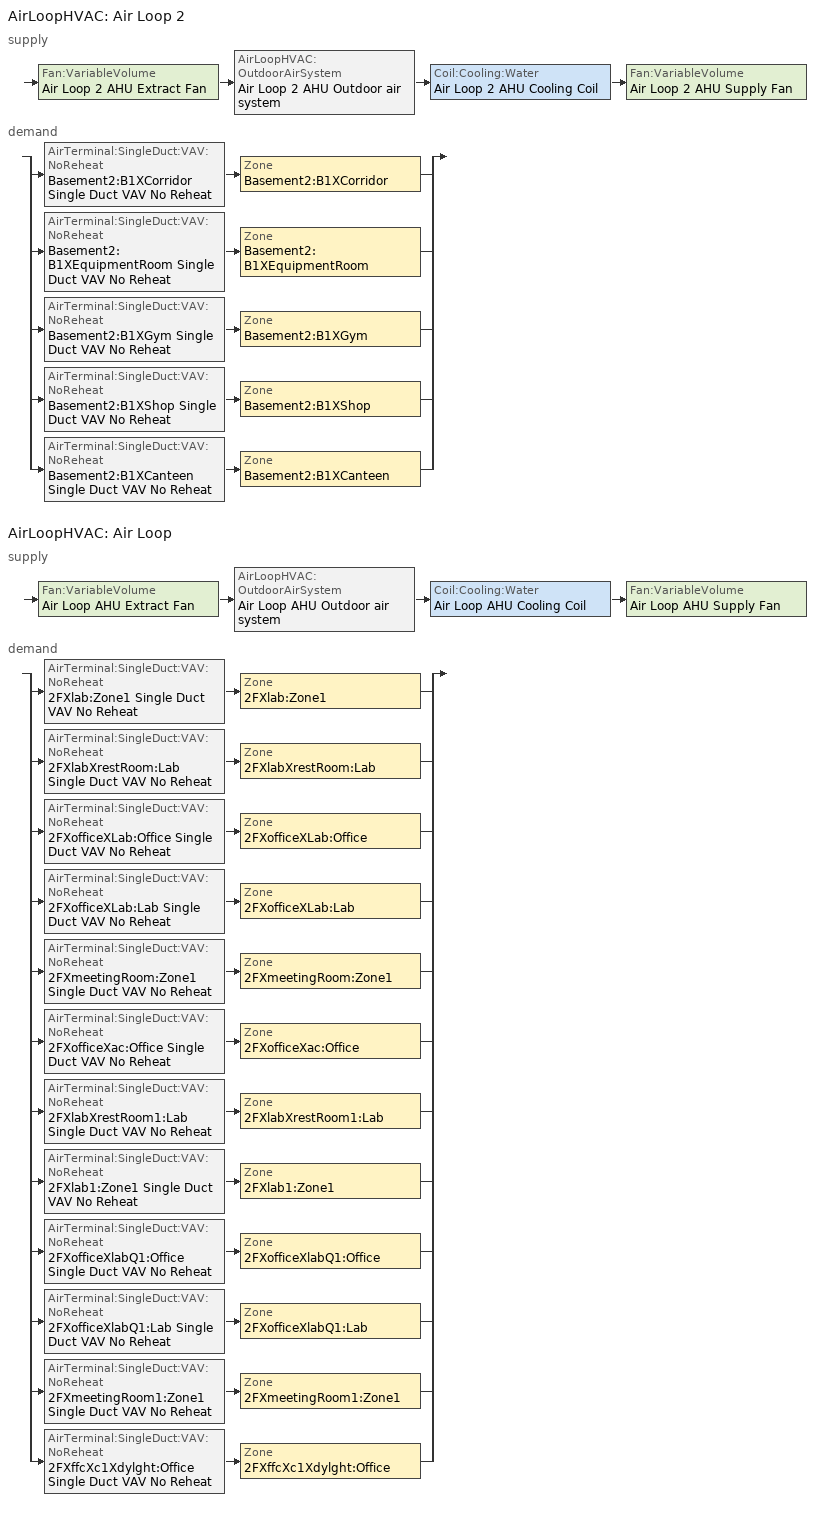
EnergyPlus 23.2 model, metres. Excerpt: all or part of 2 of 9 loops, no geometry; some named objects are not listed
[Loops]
AirLoopHVAC 'Air Loop 2'
 supply: Fan:VariableVolume 'Air Loop 2 AHU Extract Fan' > AirLoopHVAC:OutdoorAirSystem 'Air Loop 2 AHU Outdoor air system' > Coil:Cooling:Water 'Air Loop 2 AHU Cooling Coil' > Fan:VariableVolume 'Air Loop 2 AHU Supply Fan'
 demand: split
  | AirTerminal:SingleDuct:VAV:NoReheat 'Basement2:B1XCorridor Single Duct VAV No Reheat' > Zone 'Basement2:B1XCorridor'
  | AirTerminal:SingleDuct:VAV:NoReheat 'Basement2:B1XEquipmentRoom Single Duct VAV No Reheat' > Zone 'Basement2:B1XEquipmentRoom'
  | AirTerminal:SingleDuct:VAV:NoReheat 'Basement2:B1XGym Single Duct VAV No Reheat' > Zone 'Basement2:B1XGym'
  | AirTerminal:SingleDuct:VAV:NoReheat 'Basement2:B1XShop Single Duct VAV No Reheat' > Zone 'Basement2:B1XShop'
  | AirTerminal:SingleDuct:VAV:NoReheat 'Basement2:B1XCanteen Single Duct VAV No Reheat' > Zone 'Basement2:B1XCanteen'
AirLoopHVAC 'Air Loop'
 supply: Fan:VariableVolume 'Air Loop AHU Extract Fan' > AirLoopHVAC:OutdoorAirSystem 'Air Loop AHU Outdoor air system' > Coil:Cooling:Water 'Air Loop AHU Cooling Coil' > Fan:VariableVolume 'Air Loop AHU Supply Fan'
 demand: split
  | AirTerminal:SingleDuct:VAV:NoReheat '2FXlab:Zone1 Single Duct VAV No Reheat' > Zone '2FXlab:Zone1'
  | AirTerminal:SingleDuct:VAV:NoReheat '2FXlabXrestRoom:Lab Single Duct VAV No Reheat' > Zone '2FXlabXrestRoom:Lab'
  | AirTerminal:SingleDuct:VAV:NoReheat '2FXofficeXLab:Office Single Duct VAV No Reheat' > Zone '2FXofficeXLab:Office'
  | AirTerminal:SingleDuct:VAV:NoReheat '2FXofficeXLab:Lab Single Duct VAV No Reheat' > Zone '2FXofficeXLab:Lab'
  | AirTerminal:SingleDuct:VAV:NoReheat '2FXmeetingRoom:Zone1 Single Duct VAV No Reheat' > Zone '2FXmeetingRoom:Zone1'
  | AirTerminal:SingleDuct:VAV:NoReheat '2FXofficeXac:Office Single Duct VAV No Reheat' > Zone '2FXofficeXac:Office'
  | AirTerminal:SingleDuct:VAV:NoReheat '2FXlabXrestRoom1:Lab Single Duct VAV No Reheat' > Zone '2FXlabXrestRoom1:Lab'
  | AirTerminal:SingleDuct:VAV:NoReheat '2FXlab1:Zone1 Single Duct VAV No Reheat' > Zone '2FXlab1:Zone1'
  | AirTerminal:SingleDuct:VAV:NoReheat '2FXofficeXlabQ1:Office Single Duct VAV No Reheat' > Zone '2FXofficeXlabQ1:Office'
  | AirTerminal:SingleDuct:VAV:NoReheat '2FXofficeXlabQ1:Lab Single Duct VAV No Reheat' > Zone '2FXofficeXlabQ1:Lab'
  | AirTerminal:SingleDuct:VAV:NoReheat '2FXmeetingRoom1:Zone1 Single Duct VAV No Reheat' > Zone '2FXmeetingRoom1:Zone1'
  | AirTerminal:SingleDuct:VAV:NoReheat '2FXffcXc1Xdylght:Office Single Duct VAV No Reheat' > Zone '2FXffcXc1Xdylght:Office'
[EnergyManagementSystem:Sensor]
Name | Output:Variable or Output:Meter Index Key | Output:Variable or Output:Meter
Zone_Mean_Air_Temperature_Basement2_B1XGym | Basement2:B1XGym | Zone Mean Air Temperature
Zone_Mean_Air_Temperature_Basement2_B1XShop | Basement2:B1XShop | Zone Mean Air Temperature
Zone_Mean_Air_Temperature_Basement2_B1XCanteen | Basement2:B1XCanteen | Zone Mean Air Temperature
Zone_Mean_Air_Temperature_z2FXlab_Zone1 | 2FXlab:Zone1 | Zone Mean Air Temperature
Zone_Mean_Air_Temperature_z2FXlabXrestRoom_Lab | 2FXlabXrestRoom:Lab | Zone Mean Air Temperature
Zone_Mean_Air_Temperature_z2FXofficeXLab_Office | 2FXofficeXLab:Office | Zone Mean Air Temperature
Zone_Mean_Air_Temperature_z2FXofficeXLab_Lab | 2FXofficeXLab:Lab | Zone Mean Air Temperature
Zone_Mean_Air_Temperature_z2FXmeetingRoom_Zone1 | 2FXmeetingRoom:Zone1 | Zone Mean Air Temperature
Zone_Mean_Air_Temperature_z2FXofficeXac_Office | 2FXofficeXac:Office | Zone Mean Air Temperature
Zone_Mean_Air_Temperature_z2FXlabXrestRoom1_Lab | 2FXlabXrestRoom1:Lab | Zone Mean Air Temperature
Zone_Mean_Air_Temperature_z2FXlab1_Zone1 | 2FXlab1:Zone1 | Zone Mean Air Temperature
Zone_Mean_Air_Temperature_z2FXofficeXlabQ1_Office | 2FXofficeXlabQ1:Office | Zone Mean Air Temperature
Zone_Mean_Air_Temperature_z2FXofficeXlabQ1_Lab | 2FXofficeXlabQ1:Lab | Zone Mean Air Temperature
Zone_Mean_Air_Temperature_z2FXmeetingRoom1_Zone1 | 2FXmeetingRoom1:Zone1 | Zone Mean Air Temperature
Zone_Mean_Air_Temperature_z2FXffcXc1Xdylght_Office | 2FXffcXc1Xdylght:Office | Zone Mean Air Temperature
Zone_Air_Relative_Humidity_Basement2_B1XGym | Basement2:B1XGym | Zone Air Relative Humidity
Zone_Air_Relative_Humidity_Basement2_B1XShop | Basement2:B1XShop | Zone Air Relative Humidity
Zone_Air_Relative_Humidity_Basement2_B1XCanteen | Basement2:B1XCanteen | Zone Air Relative Humidity
Zone_Air_Relative_Humidity_z2FXlab_Zone1 | 2FXlab:Zone1 | Zone Air Relative Humidity
Zone_Air_Relative_Humidity_z2FXlabXrestRoom_Lab | 2FXlabXrestRoom:Lab | Zone Air Relative Humidity
Zone_Air_Relative_Humidity_z2FXofficeXLab_Office | 2FXofficeXLab:Office | Zone Air Relative Humidity
Zone_Air_Relative_Humidity_z2FXofficeXLab_Lab | 2FXofficeXLab:Lab | Zone Air Relative Humidity
Zone_Air_Relative_Humidity_z2FXmeetingRoom_Zone1 | 2FXmeetingRoom:Zone1 | Zone Air Relative Humidity
Zone_Air_Relative_Humidity_z2FXofficeXac_Office | 2FXofficeXac:Office | Zone Air Relative Humidity
Zone_Air_Relative_Humidity_z2FXlabXrestRoom1_Lab | 2FXlabXrestRoom1:Lab | Zone Air Relative Humidity
Zone_Air_Relative_Humidity_z2FXlab1_Zone1 | 2FXlab1:Zone1 | Zone Air Relative Humidity
Zone_Air_Relative_Humidity_z2FXofficeXlabQ1_Office | 2FXofficeXlabQ1:Office | Zone Air Relative Humidity
Zone_Air_Relative_Humidity_z2FXofficeXlabQ1_Lab | 2FXofficeXlabQ1:Lab | Zone Air Relative Humidity
Zone_Air_Relative_Humidity_z2FXmeetingRoom1_Zone1 | 2FXmeetingRoom1:Zone1 | Zone Air Relative Humidity
Zone_Air_Relative_Humidity_z2FXffcXc1Xdylght_Office | 2FXffcXc1Xdylght:Office | Zone Air Relative Humidity
Zone_Air_CO2_Concentration_Basement2_B1XGym | Basement2:B1XGym | Zone Air CO2 Concentration
Zone_Air_CO2_Concentration_Basement2_B1XShop | Basement2:B1XShop | Zone Air CO2 Concentration
Zone_Air_CO2_Concentration_Basement2_B1XCanteen | Basement2:B1XCanteen | Zone Air CO2 Concentration
Zone_Air_CO2_Concentration_z2FXlab_Zone1 | 2FXlab:Zone1 | Zone Air CO2 Concentration
Zone_Air_CO2_Concentration_z2FXlabXrestRoom_Lab | 2FXlabXrestRoom:Lab | Zone Air CO2 Concentration
Zone_Air_CO2_Concentration_z2FXofficeXLab_Office | 2FXofficeXLab:Office | Zone Air CO2 Concentration
Zone_Air_CO2_Concentration_z2FXofficeXLab_Lab | 2FXofficeXLab:Lab | Zone Air CO2 Concentration
Zone_Air_CO2_Concentration_z2FXmeetingRoom_Zone1 | 2FXmeetingRoom:Zone1 | Zone Air CO2 Concentration
Zone_Air_CO2_Concentration_z2FXofficeXac_Office | 2FXofficeXac:Office | Zone Air CO2 Concentration
Zone_Air_CO2_Concentration_z2FXlabXrestRoom1_Lab | 2FXlabXrestRoom1:Lab | Zone Air CO2 Concentration
Zone_Air_CO2_Concentration_z2FXlab1_Zone1 | 2FXlab1:Zone1 | Zone Air CO2 Concentration
Zone_Air_CO2_Concentration_z2FXofficeXlabQ1_Office | 2FXofficeXlabQ1:Office | Zone Air CO2 Concentration
Zone_Air_CO2_Concentration_z2FXofficeXlabQ1_Lab | 2FXofficeXlabQ1:Lab | Zone Air CO2 Concentration
Zone_Air_CO2_Concentration_z2FXmeetingRoom1_Zone1 | 2FXmeetingRoom1:Zone1 | Zone Air CO2 Concentration
Zone_Air_CO2_Concentration_z2FXffcXc1Xdylght_Office | 2FXffcXc1Xdylght:Office | Zone Air CO2 Concentration
Zone_People_Occupant_Count_Basement2_B1XGym | Basement2:B1XGym | Zone People Occupant Count
Zone_People_Occupant_Count_Basement2_B1XShop | Basement2:B1XShop | Zone People Occupant Count
Zone_People_Occupant_Count_Basement2_B1XCanteen | Basement2:B1XCanteen | Zone People Occupant Count
Zone_People_Occupant_Count_z2FXlab_Zone1 | 2FXlab:Zone1 | Zone People Occupant Count
Zone_People_Occupant_Count_z2FXlabXrestRoom_Lab | 2FXlabXrestRoom:Lab | Zone People Occupant Count
Zone_People_Occupant_Count_z2FXofficeXLab_Office | 2FXofficeXLab:Office | Zone People Occupant Count
Zone_People_Occupant_Count_z2FXofficeXLab_Lab | 2FXofficeXLab:Lab | Zone People Occupant Count
Zone_People_Occupant_Count_z2FXmeetingRoom_Zone1 | 2FXmeetingRoom:Zone1 | Zone People Occupant Count
Zone_People_Occupant_Count_z2FXofficeXac_Office | 2FXofficeXac:Office | Zone People Occupant Count
Zone_People_Occupant_Count_z2FXlabXrestRoom1_Lab | 2FXlabXrestRoom1:Lab | Zone People Occupant Count
Zone_People_Occupant_Count_z2FXlab1_Zone1 | 2FXlab1:Zone1 | Zone People Occupant Count
Zone_People_Occupant_Count_z2FXofficeXlabQ1_Office | 2FXofficeXlabQ1:Office | Zone People Occupant Count
Zone_People_Occupant_Count_z2FXofficeXlabQ1_Lab | 2FXofficeXlabQ1:Lab | Zone People Occupant Count
Zone_People_Occupant_Count_z2FXmeetingRoom1_Zone1 | 2FXmeetingRoom1:Zone1 | Zone People Occupant Count
Zone_People_Occupant_Count_z2FXffcXc1Xdylght_Office | 2FXffcXc1Xdylght:Office | Zone People Occupant Count
[Sizing:System] Type of Load to Size On=VentilationRequirement; Design Outdoor Air Flow Rate {m3/s}=autosize; Central Heating Maximum System Air Flow Ratio=autosize; Preheat Design Temperature {C}=5; Preheat Design Humidity Ratio {kgWater/kgDryAir}=0.008; Precool Design Temperature {C}=11; Precool Design Humidity Ratio {kgWater/kgDryAir}=0.008; Central Cooling Design Supply Air Temperature {C}=18; Central Heating Design Supply Air Temperature {C}=18; Type of Zone Sum to Use=Noncoincident; 100% Outdoor Air in Cooling=No; 100% Outdoor Air in Heating=No; Central Cooling Design Supply Air Humidity Ratio {kgWater/kgDryAir}=0.008; Central Heating Design Supply Air Humidity Ratio {kgWater/kgDryAir}=0.008; Cooling Supply Air Flow Rate Method=Designday; Heating Supply Air Flow Rate Method=Designday; System Outdoor Air Method=ZoneSum; Zone Maximum Outdoor Air Fraction=1; Cooling Design Capacity Method=CoolingDesignCapacity; Cooling Design Capacity {W}=autosize; Heating Design Capacity Method=HeatingDesignCapacity; Heating Design Capacity {W}=autosize; Central Cooling Capacity Control Method=VAV
Air Loop 2; Air Loop
[AirLoopHVAC] Design Supply Air Flow Rate {m3/s}=autosize
Air Loop 2; Air Loop
[Fan:VariableVolume] Availability Schedule=BPS LAB HVAC SCHEDULE; Fan Total Efficiency=0.99; Pressure Rise {Pa}=1500; Maximum Flow Rate {m3/s}=autosize; Fan Power Minimum Flow Rate Input Method=FixedFlowRate; Fan Power Minimum Flow Fraction=0.25; Fan Power Minimum Air Flow Rate {m3/s}=0; Motor Efficiency=0.9; Motor In Airstream Fraction=1; Fan Power Coefficient 1=0.0792803; Fan Power Coefficient 2=-0.12618; Fan Power Coefficient 3=1.81569; Fan Power Coefficient 4=-2.14488; Fan Power Coefficient 5=1.37799
Air Loop 2 AHU Extract Fan; Air Loop 2 AHU Supply Fan; Air Loop AHU Extract Fan; Air Loop AHU Supply Fan
[Controller:OutdoorAir] Minimum Outdoor Air Flow Rate {m3/s}=0; Maximum Outdoor Air Flow Rate {m3/s}=autosize; Economizer Control Type=NoEconomizer; Economizer Control Action Type=ModulateFlow; Lockout Type=NoLockout; Minimum Limit Type=FixedMinimum; Minimum Outdoor Air Schedule=BPS LAB SCHEDULE; High Humidity Control=No; High Humidity Outdoor Air Flow Ratio=1; Control High Indoor Humidity Based on Outdoor Humidity Ratio=Yes; Heat Recovery Bypass Control Type=BypassWhenWithinEconomizerLimits
Name | Mechanical Ventilation Controller
Air Loop 2 AHU Outdoor Air Controller | Air Loop 2 AHU Mechanical Ventilation Controller
Air Loop AHU Outdoor Air Controller | Air Loop AHU Mechanical Ventilation Controller
[HeatExchanger:AirToAir:SensibleAndLatent] Availability Schedule=BPS LAB HVAC SCHEDULE; Nominal Supply Air Flow Rate {m3/s}=autosize; Sensible Effectiveness at 100% Heating Air Flow=0.7; Latent Effectiveness at 100% Heating Air Flow=0.7; Sensible Effectiveness at 75% Heating Air Flow=0.75; Latent Effectiveness at 75% Heating Air Flow=0.7; Sensible Effectiveness at 100% Cooling Air Flow=0.7; Latent Effectiveness at 100% Cooling Air Flow=0.7; Sensible Effectiveness at 75% Cooling Air Flow=0.75; Latent Effectiveness at 75% Cooling Air Flow=0.7; Nominal Electric Power {W}=0; Supply Air Outlet Temperature Control=No; Heat Exchanger Type=Rotary; Frost Control Type=None; Threshold Temperature {C}=1.7; Initial Defrost Time Fraction=0.167; Rate of Defrost Time Fraction Increase {1/K}=0.024; Economizer Lockout=Yes
Air Loop 2 AHU Heat Recovery Device; Air Loop AHU Heat Recovery Device
[Controller:MechanicalVentilation] Availability Schedule=On 24/7; Demand Controlled Ventilation=Yes; System Outdoor Air Method=Standard62.1VentilationRateProcedure; Zone Maximum Outdoor Air Fraction=1
Name | Zone or ZoneList 1 | Design Specification Outdoor Air Object Name 1 | Design Specification Zone Air Distribution Object Name 1 | Zone or ZoneList 2 | Design Specification Outdoor Air Object Name 2 | Design Specification Zone Air Distribution Object Name 2 | Zone or ZoneList 3 | Design Specification Outdoor Air Object Name 3 | Design Specification Zone Air Distribution Object Name 3 | Zone or ZoneList 4 | Design Specification Outdoor Air Object Name 4 | Design Specification Zone Air Distribution Object Name 4 | Zone or ZoneList 5 | Design Specification Outdoor Air Object Name 5 | Design Specification Zone Air Distribution Object Name 5 | Zone or ZoneList 6 | Design Specification Outdoor Air Object Name 6 | Design Specification Zone Air Distribution Object Name 6 | Zone or ZoneList 7 | Design Specification Outdoor Air Object Name 7 | Design Specification Zone Air Distribution Object Name 7 | Zone or ZoneList 8 | Design Specification Outdoor Air Object Name 8 | Design Specification Zone Air Distribution Object Name 8 | Zone or ZoneList 9 | Design Specification Outdoor Air Object Name 9 | Design Specification Zone Air Distribution Object Name 9 | Zone or ZoneList 10 | Design Specification Outdoor Air Object Name 10 | Design Specification Zone Air Distribution Object Name 10 | Zone or ZoneList 11 | Design Specification Outdoor Air Object Name 11 | Design Specification Zone Air Distribution Object Name 11 | Zone or ZoneList 12 | Design Specification Outdoor Air Object Name 12 | Design Specification Zone Air Distribution Object Name 12
Air Loop 2 AHU Mechanical Ventilation Controller | Basement2:B1XCorridor | Basement2:B1XCorridor Design Specification Outdoor Air Object | Basement2:B1XCorridor Design Specification Zone Air Distribution Object | Basement2:B1XEquipmentRoom | Basement2:B1XEquipmentRoom Design Specification Outdoor Air Object | Basement2:B1XEquipmentRoom Design Specification Zone Air Distribution Object | Basement2:B1XGym | Basement2:B1XGym Design Specification Outdoor Air Object | Basement2:B1XGym Design Specification Zone Air Distribution Object | Basement2:B1XShop | Basement2:B1XShop Design Specification Outdoor Air Object | Basement2:B1XShop Design Specification Zone Air Distribution Object | Basement2:B1XCanteen | Basement2:B1XCanteen Design Specification Outdoor Air Object | Basement2:B1XCanteen Design Specification Zone Air Distribution Object
Air Loop AHU Mechanical Ventilation Controller | 2FXlab:Zone1 | 2FXlab:Zone1 Design Specification Outdoor Air Object | 2FXlab:Zone1 Design Specification Zone Air Distribution Object | 2FXlabXrestRoom:Lab | 2FXlabXrestRoom:Lab Design Specification Outdoor Air Object | 2FXlabXrestRoom:Lab Design Specification Zone Air Distribution Object | 2FXofficeXLab:Office | 2FXofficeXLab:Office Design Specification Outdoor Air Object | 2FXofficeXLab:Office Design Specification Zone Air Distribution Object | 2FXofficeXLab:Lab | 2FXofficeXLab:Lab Design Specification Outdoor Air Object | 2FXofficeXLab:Lab Design Specification Zone Air Distribution Object | 2FXmeetingRoom:Zone1 | 2FXmeetingRoom:Zone1 Design Specification Outdoor Air Object | 2FXmeetingRoom:Zone1 Design Specification Zone Air Distribution Object | 2FXofficeXac:Office | 2FXofficeXac:Office Design Specification Outdoor Air Object | 2FXofficeXac:Office Design Specification Zone Air Distribution Object | 2FXlabXrestRoom1:Lab | 2FXlabXrestRoom1:Lab Design Specification Outdoor Air Object | 2FXlabXrestRoom1:Lab Design Specification Zone Air Distribution Object | 2FXlab1:Zone1 | 2FXlab1:Zone1 Design Specification Outdoor Air Object | 2FXlab1:Zone1 Design Specification Zone Air Distribution Object | 2FXofficeXlabQ1:Office | 2FXofficeXlabQ1:Office Design Specification Outdoor Air Object | 2FXofficeXlabQ1:Office Design Specification Zone Air Distribution Object | 2FXofficeXlabQ1:Lab | 2FXofficeXlabQ1:Lab Design Specification Outdoor Air Object | 2FXofficeXlabQ1:Lab Design Specification Zone Air Distribution Object | 2FXmeetingRoom1:Zone1 | 2FXmeetingRoom1:Zone1 Design Specification Outdoor Air Object | 2FXmeetingRoom1:Zone1 Design Specification Zone Air Distribution Object | 2FXffcXc1Xdylght:Office | 2FXffcXc1Xdylght:Office Design Specification Outdoor Air Object | 2FXffcXc1Xdylght:Office Design Specification Zone Air Distribution Object
[Coil:Cooling:Water] Availability Schedule=BPS LAB HVAC SCHEDULE; Design Water Flow Rate {m3/s}=autosize; Design Air Flow Rate {m3/s}=autosize; Design Inlet Water Temperature {C}=autosize; Design Inlet Air Temperature {C}=autosize; Design Outlet Air Temperature {C}=autosize; Design Inlet Air Humidity Ratio {kgWater/kgDryAir}=autosize; Design Outlet Air Humidity Ratio {kgWater/kgDryAir}=autosize; Type of Analysis=SimpleAnalysis; Heat Exchanger Configuration=CrossFlow
Air Loop 2 AHU Cooling Coil; Air Loop AHU Cooling Coil
[ZoneControl:Thermostat] Control Type Schedule=Control type schedule: Always 4
Name | Zone or ZoneList | Control 1
Basement2:B1XCorridor Thermostat | Basement2:B1XCorridor | Basement2:B1XCorridor Dual SP
Basement2:B1XEquipmentRoom Thermostat | Basement2:B1XEquipmentRoom | Basement2:B1XEquipmentRoom Dual SP
Basement2:B1XGym Thermostat | Basement2:B1XGym | Basement2:B1XGym Dual SP
Basement2:B1XShop Thermostat | Basement2:B1XShop | Basement2:B1XShop Dual SP
Basement2:B1XCanteen Thermostat | Basement2:B1XCanteen | Basement2:B1XCanteen Dual SP
2FXlab:Zone1 Thermostat | 2FXlab:Zone1 | 2FXlab:Zone1 Dual SP
2FXlabXrestRoom:Lab Thermostat | 2FXlabXrestRoom:Lab | 2FXlabXrestRoom:Lab Dual SP
2FXofficeXLab:Office Thermostat | 2FXofficeXLab:Office | 2FXofficeXLab:Office Dual SP
2FXofficeXLab:Lab Thermostat | 2FXofficeXLab:Lab | 2FXofficeXLab:Lab Dual SP
2FXmeetingRoom:Zone1 Thermostat | 2FXmeetingRoom:Zone1 | 2FXmeetingRoom:Zone1 Dual SP
2FXofficeXac:Office Thermostat | 2FXofficeXac:Office | 2FXofficeXac:Office Dual SP
2FXlabXrestRoom1:Lab Thermostat | 2FXlabXrestRoom1:Lab | 2FXlabXrestRoom1:Lab Dual SP
2FXlab1:Zone1 Thermostat | 2FXlab1:Zone1 | 2FXlab1:Zone1 Dual SP
2FXofficeXlabQ1:Office Thermostat | 2FXofficeXlabQ1:Office | 2FXofficeXlabQ1:Office Dual SP
2FXofficeXlabQ1:Lab Thermostat | 2FXofficeXlabQ1:Lab | 2FXofficeXlabQ1:Lab Dual SP
2FXmeetingRoom1:Zone1 Thermostat | 2FXmeetingRoom1:Zone1 | 2FXmeetingRoom1:Zone1 Dual SP
2FXffcXc1Xdylght:Office Thermostat | 2FXffcXc1Xdylght:Office | 2FXffcXc1Xdylght:Office Dual SP
[ThermostatSetpoint:DualSetpoint] Heating Setpoint Temperature Schedule=Heating set point schedule; Cooling Setpoint Temperature Schedule=Cooling set point schedule
Basement2:B1XCorridor Dual SP; Basement2:B1XEquipmentRoom Dual SP; Basement2:B1XGym Dual SP; Basement2:B1XShop Dual SP; Basement2:B1XCanteen Dual SP; 2FXlab:Zone1 Dual SP; 2FXlabXrestRoom:Lab Dual SP; 2FXofficeXLab:Office Dual SP; 2FXofficeXLab:Lab Dual SP; 2FXmeetingRoom:Zone1 Dual SP; 2FXofficeXac:Office Dual SP; 2FXlabXrestRoom1:Lab Dual SP; 2FXlab1:Zone1 Dual SP; 2FXofficeXlabQ1:Office Dual SP; 2FXofficeXlabQ1:Lab Dual SP; 2FXmeetingRoom1:Zone1 Dual SP; 2FXffcXc1Xdylght:Office Dual SP
[Sizing:Zone] Zone Cooling Design Supply Air Temperature Input Method=SupplyAirTemperature; Zone Cooling Design Supply Air Temperature {C}=14; Zone Heating Design Supply Air Temperature Input Method=SupplyAirTemperature; Zone Heating Design Supply Air Temperature {C}=50; Zone Cooling Design Supply Air Humidity Ratio {kgWater/kgDryAir}=0.009; Zone Heating Design Supply Air Humidity Ratio {kgWater/kgDryAir}=0.004; Zone Heating Sizing Factor=1.25; Zone Cooling Sizing Factor=1.15; Cooling Design Air Flow Method=DesignDay; Cooling Design Air Flow Rate {m3/s}=0; Cooling Minimum Air Flow per Zone Floor Area {m3/s-m2}=0.00076; Cooling Minimum Air Flow {m3/s}=0; Cooling Minimum Air Flow Fraction=0; Heating Design Air Flow Method=DesignDay; Heating Design Air Flow Rate {m3/s}=0; Heating Maximum Air Flow per Zone Floor Area {m3/s-m2}=0.00203; Heating Maximum Air Flow {m3/s}=0.14158; Heating Maximum Air Flow Fraction=0.3; Dedicated Outdoor Air System Control Strategy=NeutralSupplyAir; Dedicated Outdoor Air Low Setpoint Temperature for Design {C}=autosize; Dedicated Outdoor Air High Setpoint Temperature for Design {C}=autosize; Zone Load Sizing Method=Sensible Load Only No Latent Load; Zone Latent Cooling Design Supply Air Humidity Ratio Input Method=HumidityRatioDifference; Zone Cooling Design Supply Air Humidity Ratio Difference {kgWater/kgDryAir}=0.005; Zone Latent Heating Design Supply Air Humidity Ratio Input Method=HumidityRatioDifference; Zone Humidification Design Supply Air Humidity Ratio Difference {kgWater/kgDryAir}=0.005
Name | Zone Cooling Design Supply Air Temperature Difference {deltaC} | Zone Heating Design Supply Air Temperature Difference {deltaC} | Design Specification Outdoor Air Object | Design Specification Zone Air Distribution Object | Account for Dedicated Outdoor Air System
Basement2:B1XCorridor | 5 | 15 | Basement2:B1XCorridor Design Specification Outdoor Air Object | Basement2:B1XCorridor Design Specification Zone Air Distribution Object | No
Basement2:B1XEquipmentRoom | 5 | 15 | Basement2:B1XEquipmentRoom Design Specification Outdoor Air Object | Basement2:B1XEquipmentRoom Design Specification Zone Air Distribution Object | Yes
Basement2:B1XGym | 5 | 15 | Basement2:B1XGym Design Specification Outdoor Air Object | Basement2:B1XGym Design Specification Zone Air Distribution Object | Yes
Basement2:B1XShop | 5 | 15 | Basement2:B1XShop Design Specification Outdoor Air Object | Basement2:B1XShop Design Specification Zone Air Distribution Object | Yes
Basement2:B1XCanteen | 5 | 15 | Basement2:B1XCanteen Design Specification Outdoor Air Object | Basement2:B1XCanteen Design Specification Zone Air Distribution Object | Yes
2FXlab:Zone1 | 10 | 10 | 2FXlab:Zone1 Design Specification Outdoor Air Object | 2FXlab:Zone1 Design Specification Zone Air Distribution Object | No
2FXlabXrestRoom:Lab | 10 | 10 | 2FXlabXrestRoom:Lab Design Specification Outdoor Air Object | 2FXlabXrestRoom:Lab Design Specification Zone Air Distribution Object | No
2FXofficeXLab:Office | 10 | 10 | 2FXofficeXLab:Office Design Specification Outdoor Air Object | 2FXofficeXLab:Office Design Specification Zone Air Distribution Object | No
2FXofficeXLab:Lab | 10 | 10 | 2FXofficeXLab:Lab Design Specification Outdoor Air Object | 2FXofficeXLab:Lab Design Specification Zone Air Distribution Object | No
2FXmeetingRoom:Zone1 | 10 | 10 | 2FXmeetingRoom:Zone1 Design Specification Outdoor Air Object | 2FXmeetingRoom:Zone1 Design Specification Zone Air Distribution Object | No
2FXofficeXac:Office | 10 | 10 | 2FXofficeXac:Office Design Specification Outdoor Air Object | 2FXofficeXac:Office Design Specification Zone Air Distribution Object | No
2FXlabXrestRoom1:Lab | 10 | 10 | 2FXlabXrestRoom1:Lab Design Specification Outdoor Air Object | 2FXlabXrestRoom1:Lab Design Specification Zone Air Distribution Object | No
2FXlab1:Zone1 | 10 | 10 | 2FXlab1:Zone1 Design Specification Outdoor Air Object | 2FXlab1:Zone1 Design Specification Zone Air Distribution Object | No
2FXofficeXlabQ1:Office | 10 | 10 | 2FXofficeXlabQ1:Office Design Specification Outdoor Air Object | 2FXofficeXlabQ1:Office Design Specification Zone Air Distribution Object | No
2FXofficeXlabQ1:Lab | 10 | 10 | 2FXofficeXlabQ1:Lab Design Specification Outdoor Air Object | 2FXofficeXlabQ1:Lab Design Specification Zone Air Distribution Object | No
2FXmeetingRoom1:Zone1 | 10 | 10 | 2FXmeetingRoom1:Zone1 Design Specification Outdoor Air Object | 2FXmeetingRoom1:Zone1 Design Specification Zone Air Distribution Object | No
2FXffcXc1Xdylght:Office | 10 | 10 | 2FXffcXc1Xdylght:Office Design Specification Outdoor Air Object | 2FXffcXc1Xdylght:Office Design Specification Zone Air Distribution Object | No
[DesignSpecification:OutdoorAir] Outdoor Air Flow per Zone Floor Area {m3/s-m2}=0; Outdoor Air Flow per Zone {m3/s}=0; Outdoor Air Flow Air Changes per Hour {1/hr}=0; Outdoor Air Schedule=On 24/7
Name | Outdoor Air Method | Outdoor Air Flow per Person {m3/s-person}
Basement2:B1XCorridor Design Specification Outdoor Air Object | Sum | 0
Basement2:B1XEquipmentRoom Design Specification Outdoor Air Object; Basement2:B1XGym Design Specification Outdoor Air Object; Basement2:B1XCanteen Design Specification Outdoor Air Object | Sum | 0.005
Basement2:B1XShop Design Specification Outdoor Air Object | Sum | 0.01
2FXlab:Zone1 Design Specification Outdoor Air Object; 2FXlabXrestRoom:Lab Design Specification Outdoor Air Object; 2FXofficeXLab:Office Design Specification Outdoor Air Object; 2FXofficeXLab:Lab Design Specification Outdoor Air Object; 2FXmeetingRoom:Zone1 Design Specification Outdoor Air Object; 2FXofficeXac:Office Design Specification Outdoor Air Object; 2FXlabXrestRoom1:Lab Design Specification Outdoor Air Object; 2FXlab1:Zone1 Design Specification Outdoor Air Object; 2FXofficeXlabQ1:Office Design Specification Outdoor Air Object; 2FXofficeXlabQ1:Lab Design Specification Outdoor Air Object; 2FXmeetingRoom1:Zone1 Design Specification Outdoor Air Object; 2FXffcXc1Xdylght:Office Design Specification Outdoor Air Object | Flow/Person | 0.00944
[DesignSpecification:ZoneAirDistribution] Zone Air Distribution Effectiveness in Cooling Mode=1; Zone Air Distribution Effectiveness in Heating Mode=1; Zone Secondary Recirculation Fraction=0
Basement2:B1XCorridor Design Specification Zone Air Distribution Object; Basement2:B1XEquipmentRoom Design Specification Zone Air Distribution Object; Basement2:B1XGym Design Specification Zone Air Distribution Object; Basement2:B1XShop Design Specification Zone Air Distribution Object; Basement2:B1XCanteen Design Specification Zone Air Distribution Object; 2FXlab:Zone1 Design Specification Zone Air Distribution Object; 2FXlabXrestRoom:Lab Design Specification Zone Air Distribution Object; 2FXofficeXLab:Office Design Specification Zone Air Distribution Object; 2FXofficeXLab:Lab Design Specification Zone Air Distribution Object; 2FXmeetingRoom:Zone1 Design Specification Zone Air Distribution Object; 2FXofficeXac:Office Design Specification Zone Air Distribution Object; 2FXlabXrestRoom1:Lab Design Specification Zone Air Distribution Object; 2FXlab1:Zone1 Design Specification Zone Air Distribution Object; 2FXofficeXlabQ1:Office Design Specification Zone Air Distribution Object; 2FXofficeXlabQ1:Lab Design Specification Zone Air Distribution Object; 2FXmeetingRoom1:Zone1 Design Specification Zone Air Distribution Object; 2FXffcXc1Xdylght:Office Design Specification Zone Air Distribution Object
[Zone equipment]
Basement2:B1XCorridor: Basement2:B1XCorridor Fan Coil Unit, Basement2:B1XCorridor Single Duct VAV No Reheat
Basement2:B1XEquipmentRoom: Basement2:B1XEquipmentRoom Fan Coil Unit, Basement2:B1XEquipmentRoom Single Duct VAV No Reheat
Basement2:B1XGym: Basement2:B1XGym Fan Coil Unit, Basement2:B1XGym Single Duct VAV No Reheat
Basement2:B1XShop: Basement2:B1XShop Fan Coil Unit, Basement2:B1XShop Single Duct VAV No Reheat
Basement2:B1XCanteen: Basement2:B1XCanteen Fan Coil Unit, Basement2:B1XCanteen Single Duct VAV No Reheat
2FXlab:Zone1: 2FXlab:Zone1 Fan Coil Unit, 2FXlab:Zone1 Single Duct VAV No Reheat
2FXlabXrestRoom:Lab: 2FXlabXrestRoom:Lab Fan Coil Unit, 2FXlabXrestRoom:Lab Single Duct VAV No Reheat
2FXofficeXLab:Office: 2FXofficeXLab:Office Fan Coil Unit, 2FXofficeXLab:Office Single Duct VAV No Reheat
2FXofficeXLab:Lab: 2FXofficeXLab:Lab Fan Coil Unit, 2FXofficeXLab:Lab Single Duct VAV No Reheat
2FXmeetingRoom:Zone1: 2FXmeetingRoom:Zone1 Fan Coil Unit, 2FXmeetingRoom:Zone1 Single Duct VAV No Reheat
2FXofficeXac:Office: 2FXofficeXac:Office Fan Coil Unit, 2FXofficeXac:Office Single Duct VAV No Reheat
2FXlabXrestRoom1:Lab: 2FXlabXrestRoom1:Lab Fan Coil Unit, 2FXlabXrestRoom1:Lab Single Duct VAV No Reheat
2FXlab1:Zone1: 2FXlab1:Zone1 Fan Coil Unit, 2FXlab1:Zone1 Single Duct VAV No Reheat
2FXofficeXlabQ1:Office: 2FXofficeXlabQ1:Office Fan Coil Unit, 2FXofficeXlabQ1:Office Single Duct VAV No Reheat
2FXofficeXlabQ1:Lab: 2FXofficeXlabQ1:Lab Fan Coil Unit, 2FXofficeXlabQ1:Lab Single Duct VAV No Reheat
2FXmeetingRoom1:Zone1: 2FXmeetingRoom1:Zone1 Fan Coil Unit, 2FXmeetingRoom1:Zone1 Single Duct VAV No Reheat
2FXffcXc1Xdylght:Office: 2FXffcXc1Xdylght:Office Fan Coil Unit, 2FXffcXc1Xdylght:Office Single Duct VAV No Reheat
[AirTerminal:SingleDuct:VAV:NoReheat] Maximum Air Flow Rate {m3/s}=autosize; Zone Minimum Air Flow Input Method=Constant; Constant Minimum Air Flow Fraction=0.3; Fixed Minimum Air Flow Rate {m3/s}=0.1; Minimum Air Flow Fraction Schedule=Min supply air flow fraction schedule: Always 0.3
Name | Availability Schedule | Design Specification Outdoor Air Object
Basement2:B1XCorridor Single Duct VAV No Reheat | BPS LAB HVAC SCHEDULE | Basement2:B1XCorridor Design Specification Outdoor Air Object
Basement2:B1XEquipmentRoom Single Duct VAV No Reheat | BPS LAB HVAC SCHEDULE | Basement2:B1XEquipmentRoom Design Specification Outdoor Air Object
Basement2:B1XGym Single Duct VAV No Reheat | BPS LAB HVAC SCHEDULE | Basement2:B1XGym Design Specification Outdoor Air Object
Basement2:B1XShop Single Duct VAV No Reheat | BPS LAB HVAC SCHEDULE | Basement2:B1XShop Design Specification Outdoor Air Object
Basement2:B1XCanteen Single Duct VAV No Reheat | BPS LAB HVAC SCHEDULE | Basement2:B1XCanteen Design Specification Outdoor Air Object
2FXlab:Zone1 Single Duct VAV No Reheat; 2FXlabXrestRoom:Lab Single Duct VAV No Reheat; 2FXofficeXLab:Office Single Duct VAV No Reheat; 2FXofficeXLab:Lab Single Duct VAV No Reheat; 2FXmeetingRoom:Zone1 Single Duct VAV No Reheat; 2FXofficeXac:Office Single Duct VAV No Reheat; 2FXlabXrestRoom1:Lab Single Duct VAV No Reheat; 2FXlab1:Zone1 Single Duct VAV No Reheat; 2FXofficeXlabQ1:Office Single Duct VAV No Reheat; 2FXofficeXlabQ1:Lab Single Duct VAV No Reheat; 2FXmeetingRoom1:Zone1 Single Duct VAV No Reheat; 2FXffcXc1Xdylght:Office Single Duct VAV No Reheat | On 24/7
[SetpointManager:MixedAir] Control Variable=Temperature
Name | Setpoint Node or NodeList
Air Loop 2 AHU Outdoor air system Mixed Air Manager | Air Loop 2 AHU Mixed Air Outlet
Air Loop 2 AHU Cooling Coil Mixed Air Manager | Air Loop 2 AHU Cooling Coil Air Outlet Node
Air Loop AHU Outdoor air system Mixed Air Manager | Air Loop AHU Mixed Air Outlet
Air Loop AHU Cooling Coil Mixed Air Manager | Air Loop AHU Cooling Coil Air Outlet Node
[Controller:WaterCoil] Control Variable=Temperature; Action=Reverse; Actuator Variable=Flow; Controller Convergence Tolerance {deltaC}=autosize; Maximum Actuated Flow {m3/s}=autosize; Minimum Actuated Flow {m3/s}=0
Air Loop 2 AHU Cooling Coil Controller; Air Loop AHU Cooling Coil Controller
[Schedule:Compact]
On 24/7: Through: 12/31, For: AllDays, Until: 24:00, 1
Heating set point schedule: Through: 12/31, For: AllDays, Until: 24:00, 20
Cooling set point schedule: Through: 12/31, For: AllDays, Until: 24:00, 24
Control type schedule: Always 4: Through: 12/31, For: AllDays, Until: 24:00, 4
Min supply air flow fraction schedule: Always 0.3: Through: 12/31, For: AllDays, Until: 24:00, 0.3
BPS LAB SCHEDULE: Through: 31 Dec, For: Weekdays SummerDesignDay, Until: 8:00, 0, Until: 9:00, 0.5, Until: 12:00, 0.95, Until: 13:00, 0.5, Until: 18:00, 0.95, Until: 19:00, 0.5, Until: 20:00, 0, Until: 24:00, 0, For: Weekends, Until: 24:00, 0, For: Holidays, Until: 24:00, 0, For: WinterDesignDay AllOtherDays, Until: 24:00, 0
BPS LAB HVAC SCHEDULE: Through: 31 Dec, For: Weekdays SummerDesignDay, Until: 7:00, 0, Until: 8:00, 1, Until: 19:00, 1, Until: 20:00, 0, Until: 24:00, 0, For: Weekends, Until: 24:00, 0, For: Holidays, Until: 24:00, 0, For: WinterDesignDay AllOtherDays, Until: 24:00, 0
